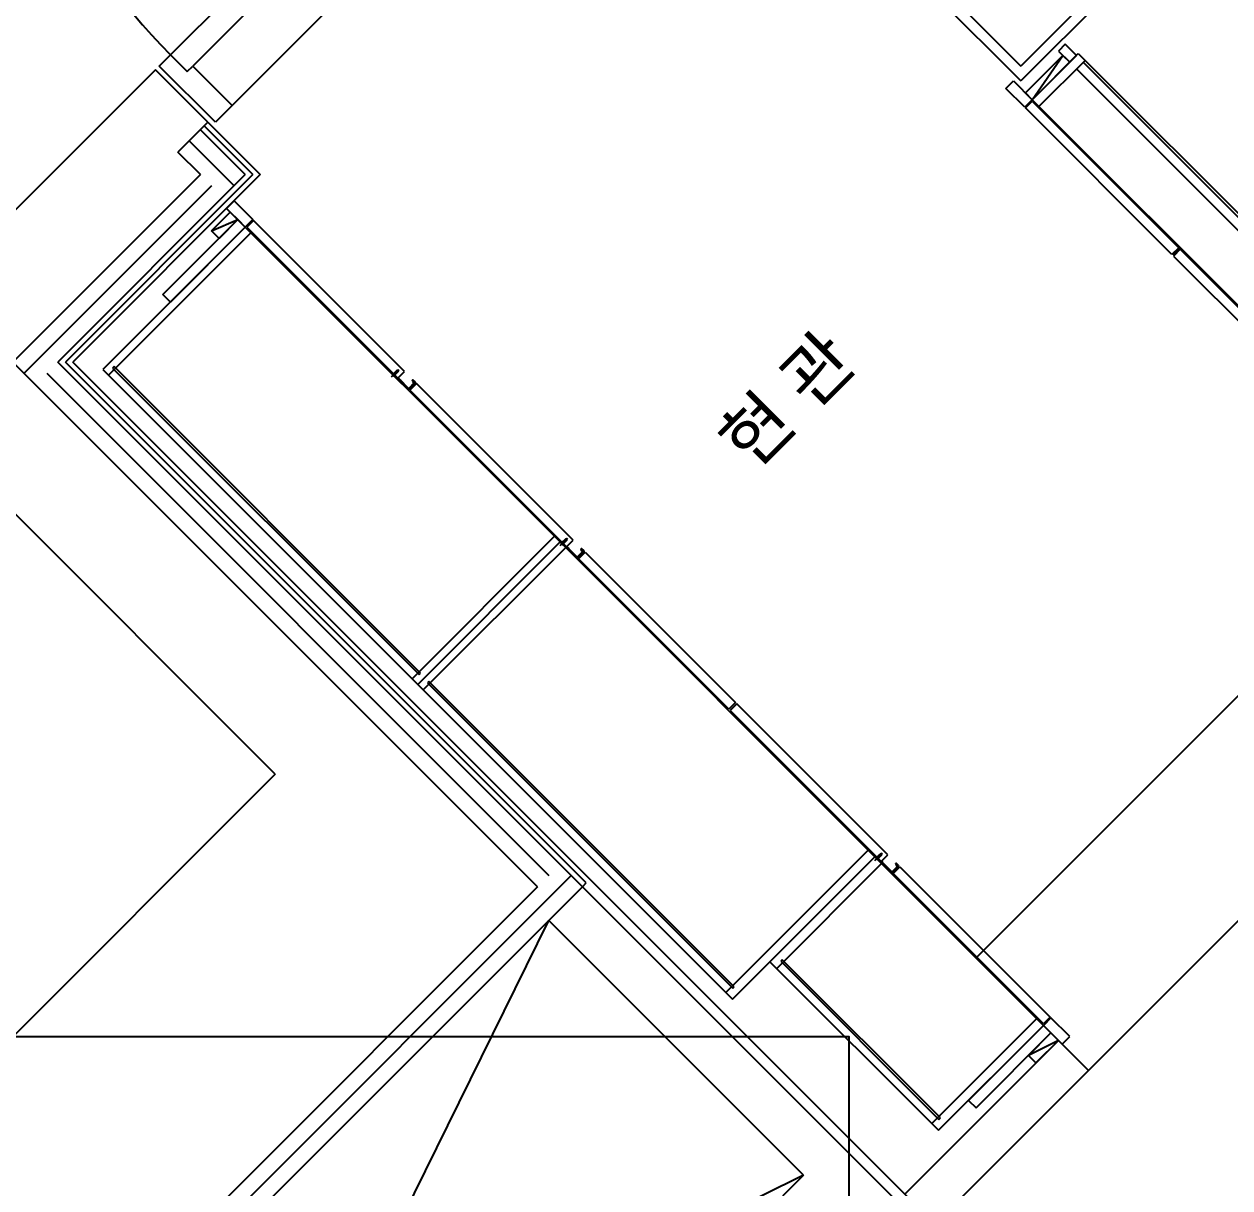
# Model space of a CAD drawing. Header units: millimetres. Extents: x 968909 to 1007504, y 395965 to 423289.
# Drawn here: x 996059 to 998335, y 405260 to 407455 of the extents above; entities that cross this region are included whole.
import ezdxf
from ezdxf.enums import TextEntityAlignment as Align

# ---------------------------------------------------------------- set-up
doc = ezdxf.new("R2010")
doc.units = ezdxf.units.MM
doc.header["$LTSCALE"] = 100
doc.layers.add('l4', color=4, linetype='Continuous')
doc.styles.add('돋음', font='Dotum.ttf')

msp = doc.modelspace()

# ---------------------------------------------------------------- linework, layer by layer
at = {"elevation": 54985.4}
msp.add_lwpolyline([(982029.1, 405545.1), (997615.4, 405545.1), (997615.4, 395965.3), (982029.1, 395965.3)], close=True, dxfattribs=at)
at = {"layer": 'l4'}
for p, q in [((998845.5, 408281.4, 0), (997940.4, 407376.3, 0)), ((998845.5, 408253.1, 0), (997940.4, 407348, 0)), ((996335.3, 407397.5, 0), (997042.4, 408104.6, 0)), ((997063.6, 408062.2, 0), (996377.7, 407376.3, 0)), ((997137.9, 407987.9, 0), (996452, 407302, 0)), ((997311.1, 407977.4, 0), (997940.4, 407348, 0)), ((997523.2, 407793.5, 0), (997940.4, 407376.3, 0)), ((996314.1, 407376.3, 0), (996335.3, 407397.5, 0)), ((996335.3, 407397.5, 0), (996367.1, 407365.7, 0)), ((997961.6, 407312.7, 0), (998048.6, 407399.6, 0)), ((998023.9, 407417.3, 0), (998011.1, 407404.6, 0)), ((998011.1, 407404.6, 0), (998032.3, 407383.4, 0)), ((998045.1, 407396.1, 0), (998023.9, 407417.3, 0)), ((998048.6, 407399.6, 0), (998061.3, 407386.9, 0)), ((996420.2, 407270.2, 0), (996314.1, 407376.3, 0)), ((996367.1, 407365.7, 0), (996377.7, 407376.3, 0)), ((996377.7, 407376.3, 0), (996452, 407302, 0)), ((997948.9, 407325.4, 0), (998019.6, 407396.1, 0)), ((997961.6, 407312.7, 0), (998019.6, 407396.1, 0)), ((998032.3, 407383.4, 0), (997961.6, 407312.7, 0)), ((998061.3, 407386.9, 0), (997974.4, 407299.9, 0)), ((998019.6, 407396.1, 0), (998032.3, 407383.4, 0)), ((998032.3, 407383.4, 0), (998045.1, 407396.1, 0)), ((998598, 406843.2, 0), (998057.8, 407383.4, 0)), ((998601.6, 406846.7, 0), (998061.3, 407386.9, 0)), ((996307, 407369.2, 54985.4), (995755.5, 406817.7, 54985.4)), ((996406, 407270.2, 54985.4), (996307, 407369.2, 54985.4)), ((998585.3, 406830.4, 0), (998045.1, 407370.7, 0)), ((997912.1, 407333.9, 0), (997926.3, 407348, 0)), ((997947.5, 407298.5, 0), (997912.1, 407333.9, 0)), ((997926.3, 407348, 0), (997961.6, 407312.7, 0)), ((997961.6, 407312.7, 0), (997947.5, 407298.5, 0)), ((997961.6, 407312.7, 0), (997948.9, 407325.4, 0)), ((997949, 407297.1, 0), (997961.7, 407309.8, 0)), ((997974.4, 407299.9, 0), (997961.6, 407312.7, 0)), ((997961.7, 407309.8, 0), (998238.1, 407033.4, 0)), ((996452, 407302, 0), (996420.2, 407270.2, 0)), ((998225.4, 407020.6, 0), (997949, 407297.1, 0)), ((998514.6, 406759.7, 0), (997974.4, 407299.9, 0)), ((996406, 407270.2, 54985.4), (996349.4, 407213.7, 54985.4)), ((996490.8, 407171.3, 0), (996398.9, 407263.2, 0)), ((996406, 407270.2, 0), (996505, 407171.3, 0)), ((996476.7, 407171.3, 0), (996391.9, 407256.1, 0)), ((996455.5, 407150, 0), (996370.6, 407234.9, 0)), ((996391.9, 407171.3, 54985.4), (996349.4, 407213.7, 54985.4)), ((996391.9, 407171.3, 54985.4), (996038.3, 406817.7, 54985.4)), ((996476.7, 407171.3, 0), (996123.2, 406817.7, 0)), ((996490.8, 407171.3, 0), (996137.3, 406817.7, 0)), ((996505, 407171.3, 0), (996151.4, 406817.7, 0)), ((996413.1, 407150, 0), (996059.5, 406796.5, 0)), ((996413.1, 407065.2, 0), (996448.4, 407100.5, 0)), ((996441.4, 407107.6, 0), (996455.5, 407121.8, 0)), ((996476.7, 407072.3, 0), (996441.4, 407107.6, 0)), ((996448.4, 407100.5, 0), (996462.6, 407086.4, 0)), ((996455.5, 407121.8, 0), (996490.8, 407086.4, 0)), ((996321.1, 406945, 0), (996462.6, 407086.4, 0)), ((996413.1, 407065.2, 0), (996462.6, 407086.4, 0)), ((996462.6, 407086.4, 0), (996427.2, 407051, 0)), ((996462.6, 407086.4, 0), (996476.7, 407072.3, 0)), ((996490.8, 407086.4, 0), (996476.7, 407072.3, 0)), ((996492.3, 407085, 0), (996479.5, 407072.3, 0)), ((996777.3, 406800, 0), (996492.3, 407085, 0)), ((996476.7, 407072.3, 0), (996208, 406803.6, 0)), ((996487.3, 407061.7, 0), (996218.6, 406793, 0)), ((996476.7, 407072.3, 0), (996335.3, 406930.8, 0)), ((996427.2, 407051, 0), (996413.1, 407065.2, 0)), ((997070.7, 406478.3, 0), (996476.7, 407072.3, 0)), ((996479.5, 407072.3, 0), (996764.5, 406787.3, 0)), ((998238.1, 407033.4, 0), (998225.4, 407020.6, 0)), ((998240.9, 407033.4, 0), (998226.8, 407019.2, 0)), ((998240.9, 407030.5, 0), (998228.2, 407017.8, 0)), ((998228.2, 407017.8, 0), (998511.7, 406734.3, 0)), ((998524.4, 406747.1, 0), (998240.9, 407030.5, 0)), ((996335.3, 406930.8, 0), (996321.1, 406945, 0)), ((996533.3, 406039.9, 54985.4), (995755.5, 406817.7, 54985.4)), ((997028.3, 405827.8, 54985.4), (996038.3, 406817.7, 54985.4)), ((997113.1, 405827.8, 0), (996123.2, 406817.7, 0)), ((997120.2, 405834.8, 0), (996137.3, 406817.7, 0)), ((998781.9, 404187.3, 0), (996151.4, 406817.7, 0)), ((996229.2, 406809.2, 0), (996226.4, 406806.4, 0)), ((996226.4, 406806.4, 0), (996804.8, 406228, 0)), ((996807.6, 406230.8, 0), (996229.2, 406809.2, 0)), ((996101.9, 406796.5, 0), (997049.5, 405849, 0)), ((996208, 406803.6, 0), (996802, 406209.6, 0)), ((996750.4, 406801.4, 0), (996749.8, 406800.8, 0)), ((996749.8, 406800.3, 0), (996784.2, 406765.9, 0)), ((996757.3, 406794.5, 0), (996750.4, 406801.4, 0)), ((996752.7, 406789.6, 0), (996767, 406803.9, 0)), ((996754.9, 406795.2, 0), (996754.6, 406794.9, 0)), ((996756.3, 406793.2, 0), (996754.6, 406794.9, 0)), ((996756.6, 406793.5, 0), (996754.9, 406795.2, 0)), ((996756, 406792.9, 0), (996755.4, 406792.7, 0)), ((996755.8, 406794.3, 0), (996756.2, 406794.7, 0)), ((996755.8, 406794.3, 0), (996757.4, 406792.7, 0)), ((996755.8, 406792.2, 0), (996756, 406792.9, 0)), ((996756.3, 406793.2, 0), (996758.1, 406791.4, 0)), ((996756.6, 406795.1, 0), (996757.2, 406795.8, 0)), ((996756.6, 406793.5, 0), (996758.4, 406791.7, 0)), ((996757.3, 406794.1, 0), (996757.3, 406794.5, 0)), ((996757.7, 406794.1, 0), (996757.3, 406794.1, 0)), ((996757.4, 406792.7, 0), (996759.9, 406795.2, 0)), ((996757.6, 406796.2, 0), (996758, 406796.6, 0)), ((996764.5, 406787.3, 0), (996757.7, 406794.1, 0)), ((996758.4, 406791.7, 0), (996758.1, 406791.4, 0)), ((996758.4, 406797, 0), (996758.8, 406797.4, 0)), ((996759.2, 406797.8, 0), (996759.6, 406798.2, 0)), ((996760.1, 406798.6, 0), (996760.4, 406799, 0)), ((996760.3, 406795.6, 0), (996760.7, 406796, 0)), ((996760.9, 406799.4, 0), (996761.2, 406799.8, 0)), ((996761.1, 406796.4, 0), (996761.5, 406796.8, 0)), ((996761.7, 406800.2, 0), (996762, 406800.6, 0)), ((996761.9, 406797.2, 0), (996762.3, 406797.6, 0)), ((996762.5, 406800.9, 0), (996762.8, 406801.2, 0)), ((996762.7, 406798, 0), (996763.1, 406798.4, 0)), ((996763.2, 406801.5, 0), (996763.7, 406801.7, 0)), ((996763.5, 406798.8, 0), (996763.8, 406799.1, 0)), ((996764.2, 406801.9, 0), (996764.8, 406802.1, 0)), ((996764.2, 406799.5, 0), (996764.6, 406799.8, 0)), ((996764.5, 406787.3, 0), (996777.3, 406800, 0)), ((996765.5, 406788.2, 0), (996764.5, 406787.3, 0)), ((996765.1, 406801.4, 0), (996764.9, 406800.6, 0)), ((996765.2, 406802.2, 0), (996765.4, 406802.3, 0)), ((996765.4, 406802.3, 0), (996765.3, 406801.9, 0)), ((996783.5, 406769.2, 0), (996769.9, 406782.7, 0)), ((996791.9, 406782.3, 0), (996794.3, 406778.9, 0)), ((996792.1, 406783.7, 0), (996792, 406783.6, 0)), ((996797.1, 406780.2, 0), (996793.5, 406783.7, 0)), ((996785.6, 406765.9, 0), (996797.1, 406777.4, 0)), ((996794.2, 406777, 0), (996786.3, 406769.2, 0)), ((996799.9, 406777.4, 0), (996787.1, 406764.7, 0)), ((996787.1, 406764.7, 0), (997082.7, 406469.1, 0)), ((997095.5, 406481.8, 0), (996799.9, 406777.4, 0)), ((997855.6, 405693.4, 0), (998725.3, 406563.1, 0)), ((996791.4, 406220.2, 0), (997060.1, 406488.9, 0)), ((997070.7, 406478.3, 0), (996802, 406209.6, 0)), ((997070.7, 406478.3, 0), (996802, 406209.6, 0)), ((996802, 406209.6, 0), (997070.7, 406478.3, 0)), ((997081.3, 406467.7, 0), (996812.6, 406199, 0)), ((997068.6, 406483.2, 0), (997068, 406482.6, 0)), ((997068, 406482.1, 0), (997102.4, 406447.7, 0)), ((997075.5, 406476.3, 0), (997068.6, 406483.2, 0)), ((997664.6, 405884.3, 0), (997070.7, 406478.3, 0)), ((997070.9, 406471.4, 0), (997085.2, 406485.7, 0)), ((997073.1, 406477, 0), (997072.8, 406476.7, 0)), ((997074.5, 406475, 0), (997072.8, 406476.7, 0)), ((997074.8, 406475.3, 0), (997073.1, 406477, 0)), ((997074.2, 406474.7, 0), (997073.6, 406474.5, 0)), ((997074, 406476.1, 0), (997074.4, 406476.5, 0)), ((997074, 406476.1, 0), (997075.6, 406474.5, 0)), ((997074, 406474, 0), (997074.2, 406474.7, 0)), ((997074.5, 406475, 0), (997076.3, 406473.2, 0)), ((997074.8, 406476.9, 0), (997075.4, 406477.6, 0)), ((997074.8, 406475.3, 0), (997076.6, 406473.5, 0)), ((997075.5, 406475.9, 0), (997075.5, 406476.3, 0)), ((997075.9, 406475.9, 0), (997075.5, 406475.9, 0)), ((997075.6, 406474.5, 0), (997078.1, 406477, 0)), ((997075.8, 406478, 0), (997076.2, 406478.4, 0)), ((997082.7, 406469.1, 0), (997075.9, 406475.9, 0)), ((997076.6, 406473.5, 0), (997076.3, 406473.2, 0)), ((997076.6, 406478.8, 0), (997077, 406479.2, 0)), ((997077.4, 406479.6, 0), (997077.8, 406480, 0)), ((997078.2, 406480.4, 0), (997078.6, 406480.8, 0)), ((997078.5, 406477.4, 0), (997078.9, 406477.8, 0)), ((997079.1, 406481.2, 0), (997079.4, 406481.6, 0)), ((997079.3, 406478.2, 0), (997079.7, 406478.6, 0)), ((997079.9, 406482, 0), (997080.2, 406482.4, 0)), ((997080.1, 406479, 0), (997080.5, 406479.4, 0)), ((997080.7, 406482.7, 0), (997081, 406483, 0)), ((997080.9, 406479.8, 0), (997081.3, 406480.2, 0)), ((997081.4, 406483.3, 0), (997081.9, 406483.5, 0)), ((997081.7, 406480.6, 0), (997082, 406480.9, 0)), ((997082.4, 406483.7, 0), (997083, 406483.9, 0)), ((997082.4, 406481.3, 0), (997082.8, 406481.6, 0)), ((997082.7, 406469.1, 0), (997095.5, 406481.8, 0)), ((997083.7, 406470, 0), (997082.7, 406469.1, 0)), ((997083.3, 406483.2, 0), (997083.1, 406482.4, 0)), ((997083.4, 406484, 0), (997083.6, 406484.1, 0)), ((997083.6, 406484.1, 0), (997083.5, 406483.7, 0)), ((997101.7, 406451, 0), (997088.1, 406464.5, 0)), ((997110.1, 406464.1, 0), (997112.5, 406460.7, 0)), ((997110.3, 406465.5, 0), (997110.2, 406465.4, 0)), ((997115.3, 406462, 0), (997111.7, 406465.5, 0)), ((997103.8, 406447.7, 0), (997115.3, 406459.2, 0)), ((997112.4, 406458.8, 0), (997104.5, 406451, 0)), ((997105.4, 406446.4, 0), (997118.1, 406459.2, 0)), ((997388.9, 406162.9, 0), (997105.4, 406446.4, 0)), ((997118.1, 406459.2, 0), (997401.6, 406175.6, 0)), ((998067.7, 405481.3, 0), (998937.4, 406351, 0)), ((996804.8, 406228, 0), (996807.6, 406230.8, 0)), ((996823.2, 406215.2, 0), (996820.4, 406212.4, 0)), ((997399.5, 405639, 0), (996823.2, 406215.2, 0)), ((996802, 406209.6, 0), (997395.9, 405615.6, 0)), ((996820.4, 406212.4, 0), (997396.7, 405636.1, 0)), ((997401.6, 406175.6, 0), (997388.9, 406162.9, 0)), ((997404.4, 406172.8, 0), (997391.7, 406160.1, 0)), ((997689.4, 405887.8, 0), (997404.4, 406172.8, 0)), ((997391.7, 406160.1, 0), (997676.7, 405875.1, 0)), ((996533.3, 406039.9, 54985.4), (995302.1, 404808.7, 54985.4)), ((997383.2, 405628.3, 0), (997651.9, 405897, 0)), ((997395.9, 405615.6, 0), (997664.6, 405884.3, 0)), ((997664.6, 405884.3, 0), (997466.7, 405686.3, 0)), ((997466.7, 405686.3, 0), (997664.6, 405884.3, 0)), ((997664.6, 405884.3, 0), (997466.7, 405686.3, 0)), ((997662.6, 405889.2, 0), (997661.9, 405888.6, 0)), ((997661.9, 405888.2, 0), (997696.4, 405853.7, 0)), ((997669.4, 405882.4, 0), (997662.6, 405889.2, 0)), ((997982.8, 405566.1, 0), (997664.6, 405884.3, 0)), ((997664.9, 405877.4, 0), (997679.2, 405891.7, 0)), ((997667, 405883.1, 0), (997666.7, 405882.8, 0)), ((997668.5, 405881, 0), (997666.7, 405882.8, 0)), ((997668.8, 405881.3, 0), (997667, 405883.1, 0)), ((997668.2, 405880.7, 0), (997667.6, 405880.5, 0)), ((997668, 405882.1, 0), (997668.3, 405882.5, 0)), ((997668, 405882.1, 0), (997669.6, 405880.5, 0)), ((997668, 405880.1, 0), (997668.2, 405880.7, 0)), ((997668.5, 405881, 0), (997670.3, 405879.3, 0)), ((997668.8, 405882.9, 0), (997669.4, 405883.6, 0)), ((997668.8, 405881.3, 0), (997670.6, 405879.5, 0)), ((997669.4, 405881.9, 0), (997669.4, 405882.4, 0)), ((997669.9, 405881.9, 0), (997669.4, 405881.9, 0)), ((997669.6, 405880.5, 0), (997672.1, 405883, 0)), ((997669.8, 405884, 0), (997670.2, 405884.4, 0)), ((997676.7, 405875.1, 0), (997669.9, 405881.9, 0)), ((997670.6, 405879.5, 0), (997670.3, 405879.3, 0)), ((997670.6, 405884.8, 0), (997671, 405885.2, 0)), ((997671.4, 405885.6, 0), (997671.8, 405886, 0)), ((997672.2, 405886.4, 0), (997672.6, 405886.8, 0)), ((997672.5, 405883.4, 0), (997672.9, 405883.8, 0)), ((997673, 405887.2, 0), (997673.4, 405887.6, 0)), ((997673.3, 405884.2, 0), (997673.7, 405884.6, 0)), ((997673.8, 405888, 0), (997674.2, 405888.4, 0)), ((997674.1, 405885, 0), (997674.5, 405885.4, 0)), ((997674.6, 405888.7, 0), (997674.9, 405889, 0)), ((997674.9, 405885.9, 0), (997675.3, 405886.2, 0)), ((997675.4, 405889.4, 0), (997675.9, 405889.6, 0)), ((997675.7, 405886.7, 0), (997676, 405886.9, 0)), ((997676.4, 405889.7, 0), (997677, 405889.9, 0)), ((997676.4, 405887.3, 0), (997676.8, 405887.7, 0)), ((997676.7, 405875.1, 0), (997689.4, 405887.8, 0)), ((997677.6, 405876, 0), (997676.7, 405875.1, 0)), ((997677.3, 405889.2, 0), (997677, 405888.4, 0)), ((997677.4, 405890, 0), (997677.6, 405890.1, 0)), ((997677.6, 405890.1, 0), (997677.5, 405889.7, 0)), ((997677.4, 405871.6, 0), (997479.4, 405673.6, 0)), ((997695.7, 405857, 0), (997682.1, 405870.6, 0)), ((997697.8, 405853.7, 0), (997709.2, 405865.2, 0)), ((997706.3, 405864.8, 0), (997698.5, 405857, 0)), ((997699.3, 405852.5, 0), (997712.1, 405865.2, 0)), ((997982.8, 405569, 0), (997699.3, 405852.5, 0)), ((997704.1, 405870.2, 0), (997706.5, 405866.8, 0)), ((997704.3, 405871.6, 0), (997704.2, 405871.4, 0)), ((997709.2, 405868, 0), (997705.7, 405871.6, 0)), ((997712.1, 405865.2, 0), (997995.6, 405581.7, 0)), ((997028.3, 405827.8, 54985.4), (995529.2, 404328.7, 54985.4)), ((997091.9, 405849, 0), (995614, 404371.1, 0)), ((997049.5, 405764.1, 0), (997113.1, 405827.8, 0)), ((997113.1, 405827.8, 0), (997120.2, 405834.8, 0)), ((998774.8, 404166.1, 0), (997113.1, 405827.8, 0)), ((997049.5, 405764.1, 0), (995635.2, 404349.9, 0)), ((996152.4, 403942.8, 0), (997049.5, 405764.1, 0)), ((997530.3, 405283.3, 0), (997049.5, 405764.1, 0)), ((997490, 405689.9, 0), (997487.2, 405687, 0)), ((997788.4, 405391.5, 0), (997490, 405689.9, 0)), ((997466.7, 405686.3, 0), (997784.9, 405368.1, 0)), ((997487.2, 405687, 0), (997785.6, 405388.6, 0)), ((997396.7, 405636.1, 0), (997399.5, 405639, 0)), ((997772.1, 405380.9, 0), (997970.1, 405578.9, 0)), ((997995.6, 405581.7, 0), (997982.8, 405569, 0)), ((997997, 405580.3, 0), (997982.8, 405566.1, 0)), ((998032.3, 405544.9, 0), (997997, 405580.3, 0)), ((997982.8, 405566.1, 0), (997784.9, 405368.1, 0)), ((997784.9, 405368.1, 0), (997982.8, 405566.1, 0)), ((997982.8, 405566.1, 0), (997841.4, 405424.7, 0)), ((997997, 405552, 0), (997982.8, 405566.1, 0)), ((997982.8, 405566.1, 0), (998018.2, 405530.8, 0)), ((997721.2, 405247.9, 0), (998011.1, 405537.8, 0)), ((997855.6, 405410.6, 0), (997997, 405552, 0)), ((997954.6, 405509.6, 0), (997997, 405552, 0)), ((998011.1, 405537.8, 0), (997954.6, 405509.6, 0)), ((998011.1, 405537.8, 0), (997968.7, 405495.4, 0)), ((997997, 405552, 0), (998011.1, 405537.8, 0)), ((998067.7, 405481.3, 0), (998011.1, 405537.8, 0)), ((998018.2, 405530.8, 0), (998032.3, 405544.9, 0)), ((997968.7, 405495.4, 0), (997954.6, 405509.6, 0)), ((997777.8, 405191.4, 0), (998067.7, 405481.3, 0)), ((997841.4, 405424.7, 0), (997855.6, 405410.6, 0)), ((997785.6, 405388.6, 0), (997788.4, 405391.5, 0)), ((997530.3, 405283.3, 0), (995635.2, 404349.9, 0)), ((997530.3, 405283.3, 0), (996349.4, 404102.4, 0))]:
    msp.add_line(p, q, dxfattribs=at)
for centre, radius, start, end in [((997042.4, 408104.6, 0), 1000, 135, 225), ((996750, 406800.5, 0), 0.3, 135, 225), ((996758, 406794.9, 0), 3.43, 179.037, 220.4979), ((996758, 406794.9, 0), 3.43, 229.5021, 270.963), ((996756.6, 406792, 0), 3.14, 88.8181, 98.1209), ((996753.5, 406794.4, 0), 2.66, 5.9796, 14.6645), ((996756.4, 406795.2, 0), 0.274, 193.6787, 206.054), ((996756.1, 406795.1, 0), 0.0274, 97.4754, 192.83), ((996758.3, 406796.3, 0), 2.51, 210.028, 221.4356), ((996763.8, 406800.3, 0), 9.48, 216.2422, 225.5794), ((996746.2, 406786.6, 0), 13, 32.0383, 37.9632), ((996756.6, 406795.1, 0), 0.0453, 144.3532, 176.7617), ((996756.8, 406795.1, 0), 0.235, 177.5581, 197.6571), ((996758.6, 406795.5, 0), 2.05, 193.0235, 203.3527), ((996786.4, 406806.6, 0), 32, 201.9333, 204.1192), ((996757.2, 406796.2, 0), 0.0274, 97.4754, 192.83), ((996757.6, 406793.1, 0), 3.14, 88.8181, 98.1209), ((996754.6, 406795.5, 0), 2.66, 5.9796, 14.6645), ((996757.4, 406796.2, 0), 0.274, 193.6787, 206.054), ((996759.4, 406797.3, 0), 2.51, 210.028, 221.4356), ((996747.5, 406789.2, 0), 11.7, 25.6647, 34.0887), ((996747.2, 406787.7, 0), 13, 29.6539, 37.9632), ((996757.7, 406796.1, 0), 0.0453, 144.3532, 176.7617), ((996759, 406796.5, 0), 1.41, 196.997, 211.8111), ((996757.9, 406796.1, 0), 0.235, 177.5581, 197.6571), ((996716.4, 406773.2, 0), 47.1, 26.2596, 28.6282), ((996758, 406797, 0), 0.0274, 97.4754, 192.83), ((996758.4, 406793.9, 0), 3.14, 88.8181, 98.1209), ((996755.4, 406796.3, 0), 2.66, 5.9796, 14.6645), ((996758.2, 406797, 0), 0.274, 193.6787, 206.054), ((996760.2, 406798.2, 0), 2.51, 210.028, 221.4356), ((996748.4, 406790, 0), 11.7, 25.6647, 34.0887), ((996755.6, 406793.1, 0), 2.77, 12.5365, 24.9751), ((996748, 406788.5, 0), 13, 29.6539, 37.9632), ((996758, 406793.6, 0), 0.287, 358.4748, 14.9307), ((996758.6, 406795.5, 0), 1.92, 261.2959, 275.1803), ((996758.2, 406793.6, 0), 0.0453, 324.3532, 356.7617), ((996758.5, 406796.9, 0), 0.0453, 144.3532, 176.7617), ((996759.8, 406797.3, 0), 1.41, 196.997, 211.8111), ((996758.7, 406796.9, 0), 0.235, 177.5581, 197.6571), ((996756.4, 406792.8, 0), 2.47, 20.545, 32.4618), ((996717.2, 406774, 0), 47.1, 26.2596, 28.6282), ((996761.3, 406794.3, 0), 2.66, 185.9796, 194.6645), ((996758.5, 406793.5, 0), 0.274, 13.6787, 26.054), ((996758.7, 406793.6, 0), 0.0274, 277.4754, 12.83), ((996756.2, 406797.1, 0), 2.66, 5.9796, 14.6645), ((996759, 406797.8, 0), 0.274, 193.6787, 206.054), ((996758.8, 406797.8, 0), 0.0274, 97.4754, 192.83), ((996759.2, 406794.7, 0), 3.14, 88.8181, 98.1209), ((996761, 406799, 0), 2.51, 210.028, 221.4356), ((996749.2, 406790.8, 0), 11.7, 25.6647, 34.0887), ((996756.4, 406793.9, 0), 2.77, 12.5365, 24.9751), ((996748.8, 406789.3, 0), 13, 29.6539, 37.9632), ((996758.8, 406794.4, 0), 0.287, 358.4748, 14.9307), ((996759.4, 406796.3, 0), 1.92, 261.2959, 275.1803), ((996759, 406794.4, 0), 0.0453, 324.3532, 356.7617), ((996759.3, 406797.7, 0), 0.0453, 144.3532, 176.7617), ((996759.5, 406797.7, 0), 0.235, 177.5581, 197.6571), ((996760.6, 406798.1, 0), 1.41, 196.997, 211.8111), ((996757.2, 406793.6, 0), 2.47, 20.545, 32.4618), ((996718, 406774.8, 0), 47.1, 26.2596, 28.6282), ((996762.1, 406795.1, 0), 2.66, 185.9796, 194.6645), ((996759.3, 406794.3, 0), 0.274, 13.6787, 26.054), ((996759.5, 406794.4, 0), 0.0274, 277.4754, 12.83), ((996760, 406795.5, 0), 3.14, 88.8181, 98.1209), ((996759.6, 406798.6, 0), 0.0274, 97.4754, 192.83), ((996759.8, 406798.6, 0), 0.274, 193.6787, 206.054), ((996757, 406797.9, 0), 2.66, 5.9796, 14.6645), ((996761.8, 406799.8, 0), 2.51, 210.028, 221.4356), ((996750, 406791.6, 0), 11.7, 25.6647, 34.0887), ((996757.2, 406794.7, 0), 2.77, 12.5365, 24.9751), ((996749.6, 406790.1, 0), 13, 29.6539, 37.9632), ((996759.6, 406795.2, 0), 0.287, 358.4748, 14.9307), ((996760.2, 406797.1, 0), 1.92, 261.2959, 275.1803), ((996759.8, 406795.2, 0), 0.0453, 324.3532, 356.7617), ((996760.3, 406798.5, 0), 0.235, 177.5581, 197.6571), ((996760.1, 406798.5, 0), 0.0453, 144.3532, 176.7617), ((996761.4, 406798.9, 0), 1.41, 196.997, 211.8111), ((996758, 406794.4, 0), 2.47, 20.545, 32.4618), ((996718.9, 406775.6, 0), 47.1, 26.2596, 28.6282), ((996762.9, 406795.9, 0), 2.66, 185.9796, 194.6645), ((996760.3, 406795.2, 0), 0.0274, 277.4754, 12.83), ((996760.8, 406796.3, 0), 3.14, 88.8181, 98.1209), ((996760.4, 406799.4, 0), 0.0274, 97.4754, 192.83), ((996760.6, 406799.4, 0), 0.274, 193.6787, 206.054), ((996757.8, 406798.7, 0), 2.66, 5.9796, 14.6645), ((996762.6, 406800.6, 0), 2.51, 210.028, 221.4356), ((996750.8, 406792.4, 0), 11.7, 25.6647, 34.0887), ((996760.1, 406795.1, 0), 0.274, 13.6787, 26.054), ((996758, 406795.5, 0), 2.77, 12.5365, 24.9751), ((996750.4, 406790.9, 0), 13, 29.6539, 37.9632), ((996760.4, 406796, 0), 0.287, 358.4748, 14.9307), ((996760.7, 406796, 0), 0.0453, 324.3532, 356.7617), ((996761, 406797.9, 0), 1.92, 261.2959, 275.1803), ((996761.1, 406799.3, 0), 0.235, 177.5581, 197.6571), ((996760.9, 406799.4, 0), 0.0453, 144.3532, 176.7617), ((996762.2, 406799.7, 0), 1.41, 196.997, 211.8111), ((996758.8, 406795.2, 0), 2.47, 20.545, 32.4618), ((996719.7, 406776.4, 0), 47.1, 26.2596, 28.6282), ((996763.7, 406796.7, 0), 2.66, 185.9796, 194.6645), ((996761.2, 406800.2, 0), 0.0274, 97.4754, 192.83), ((996761.4, 406800.2, 0), 0.274, 193.6787, 206.054), ((996758.6, 406799.5, 0), 2.66, 5.9796, 14.6645), ((996761.6, 406797.1, 0), 3.14, 88.8181, 98.1209), ((996763.4, 406801.4, 0), 2.51, 210.028, 221.4356), ((996751.6, 406793.2, 0), 11.7, 25.6647, 34.0887), ((996760.9, 406796, 0), 0.274, 13.6787, 26.054), ((996761.1, 406796, 0), 0.0274, 277.4754, 12.83), ((996758.8, 406796.3, 0), 2.77, 12.5365, 24.9751), ((996751.2, 406791.7, 0), 13, 29.6539, 37.9632), ((996761.2, 406796.8, 0), 0.287, 358.4748, 14.9307), ((996761.5, 406796.8, 0), 0.0453, 324.3532, 356.7617), ((996761.8, 406798.7, 0), 1.92, 261.2959, 275.1803), ((996761.9, 406800.1, 0), 0.235, 177.5581, 197.6571), ((996761.7, 406800.2, 0), 0.0453, 144.3532, 176.7617), ((996763, 406800.5, 0), 1.41, 196.997, 211.8111), ((996759.6, 406796, 0), 2.47, 20.545, 32.4618), ((996720.5, 406777.2, 0), 47.1, 26.2596, 28.6282), ((996764.5, 406797.5, 0), 2.66, 185.9796, 194.6645), ((996762, 406801, 0), 0.0274, 97.4754, 192.83), ((996762.2, 406801, 0), 0.274, 193.6787, 206.054), ((996759.4, 406800.3, 0), 2.66, 5.9796, 14.6645), ((996762.3, 406799.6, 0), 1.41, 78.9183, 100.9793), ((996764.2, 406802.2, 0), 2.51, 210.028, 221.4356), ((996752.4, 406794, 0), 11.7, 25.6647, 34.0887), ((996761.7, 406796.8, 0), 0.274, 13.6787, 26.054), ((996762, 406796.8, 0), 0.0274, 277.4754, 12.83), ((996759.6, 406797.1, 0), 2.77, 12.5365, 24.9751), ((996752, 406792.5, 0), 13, 29.6539, 37.9632), ((996762, 406797.6, 0), 0.287, 358.4748, 14.9307), ((996762.3, 406797.6, 0), 0.0453, 324.3532, 356.7617), ((996762.6, 406799.5, 0), 1.92, 261.2959, 275.1803), ((996762.7, 406800.9, 0), 0.235, 188.52, 197.6571), ((996763.8, 406801.3, 0), 1.41, 196.997, 211.8111), ((996760.4, 406796.8, 0), 2.47, 20.545, 32.4618), ((996721.3, 406778, 0), 47.1, 26.2596, 28.6282), ((996765.3, 406798.3, 0), 2.66, 185.9796, 194.6645), ((996762.1, 406801.4, 0), 0.707, 345.6187, 7.4546), ((996763, 406801.5, 0), 0.274, 193.6787, 206.054), ((996762.8, 406801.5, 0), 0.0274, 97.4754, 192.83), ((996763.2, 406798.4, 0), 3.14, 90.2519, 98.1209), ((996766.6, 406803.9, 0), 4.54, 213.0312, 217.3901), ((996753.2, 406794.6, 0), 11.6, 26.3396, 34.7903), ((996762.5, 406797.6, 0), 0.274, 13.6787, 26.054), ((996762.8, 406797.6, 0), 0.0274, 277.4754, 12.83), ((996760.4, 406797.9, 0), 2.77, 12.5365, 24.9751), ((996753.7, 406793.7, 0), 11.9, 29.4577, 38.5466), ((996762.8, 406798.4, 0), 0.287, 358.4748, 14.9307), ((996763.1, 406798.4, 0), 0.0453, 324.3532, 356.7617), ((996763.4, 406800.3, 0), 1.92, 261.2959, 275.1803), ((996763.3, 406801.5, 0), 0.0453, 144.3532, 176.7617), ((996763.4, 406801.5, 0), 0.185, 169.2242, 194.4128), ((996764.1, 406801.7, 0), 0.907, 194.0931, 211.1438), ((996722, 406778.6, 0), 47.1, 26.2596, 28.6282), ((996761.2, 406797.6, 0), 2.47, 20.545, 32.4618), ((996766.2, 406799.1, 0), 2.66, 185.9796, 194.6645), ((996761.3, 406798.7, 0), 2.58, 11.2379, 24.1426), ((996763.3, 406798.4, 0), 0.274, 13.6787, 26.054), ((996763.6, 406798.4, 0), 0.0274, 277.4754, 12.83), ((996762.3, 406802.4, 0), 1.6, 335.8294, 342.4994), ((996753.9, 406795.5, 0), 11.7, 25.6647, 32.3578), ((996753.5, 406794, 0), 13, 29.6539, 37.769), ((996763.8, 406801.9, 0), 0.0274, 89.3398, 184.6944), ((996763.8, 406798.8, 0), 3.14, 82.1362, 89.9853), ((996763.6, 406799.2, 0), 0.195, 346.2156, 6.1789), ((996764.2, 406801.3, 0), 2.2, 258.2581, 271.2171), ((996763.7, 406799.1, 0), 0.0453, 324.3532, 356.7617), ((996762.1, 406798.2, 0), 2.41, 22.7565, 34.8226), ((996764.3, 406801.8, 0), 0.0996, 149.72, 192.7986), ((996722.8, 406779.4, 0), 47.1, 26.6928, 28.3718), ((996766.7, 406799.8, 0), 2.5, 188.4202, 197.3657), ((996764.3, 406799.1, 0), 0.0274, 277.4754, 12.83), ((996764, 406799, 0), 0.274, 13.6787, 26.054), ((996762.2, 406799.5, 0), 2.49, 10.9497, 25.3273), ((996764.2, 406801.4, 0), 1.61, 282.3073, 297.9858), ((996764.4, 406799.9, 0), 0.181, 336.1602, 7.351), ((996764.6, 406802.2, 0), 0.29, 326.5405, 358.2615), ((996761.2, 406799.9, 0), 4.25, 22.3602, 31.477), ((996763.3, 406799.4, 0), 1.8, 22.3839, 33.4526), ((996763.4, 406800.7, 0), 2.09, 23.0967, 43.9485), ((996765.1, 406802.3, 0), 0.222, 206.4153, 223.2668), ((996764.9, 406802.2, 0), 0.0219, 81.0583, 176.4129), ((996764.7, 406799.6, 0), 2.64, 79.5139, 86.5827), ((996759.2, 406798.6, 0), 5.98, 13.5169, 19.1457), ((996764.8, 406800, 0), 0.274, 13.6787, 26.054), ((996765, 406800, 0), 0.0274, 277.4754, 12.83), ((996764.7, 406801.4, 0), 0.413, 350.2208, 5.3621), ((996765.1, 406802.1, 0), 0.766, 270.3945, 286.8714), ((996765.3, 406802.2, 0), 0.0741, 126.6708, 205.755), ((996731.9, 406784.5, 0), 37.7, 27.4349, 27.792), ((996762.8, 406801.4, 0), 2.53, 0.95, 11.9742), ((996764.7, 406801.3, 0), 0.658, 10.791, 21.5211), ((996765.3, 406801.4, 0), 0.0219, 277.4754, 12.83), ((996790.7, 406804.3, 0), 30, 212.5561, 226.0227), ((996792.7, 406782.9, 0), 1, 135, 215.5377), ((996792.8, 406783, 0), 1, 45, 135), ((996784.9, 406770.6, 0), 2, 225, 315), ((996784.9, 406766.6, 0), 1, 225, 315), ((996793.1, 406778.1, 0), 1.5, 315, 35.5377), ((996795.7, 406778.8, 0), 2, 315, 45), ((997068.2, 406482.3, 0), 0.3, 135, 225), ((997076.2, 406476.7, 0), 3.43, 179.037, 220.4979), ((997076.2, 406476.7, 0), 3.43, 229.5021, 270.963), ((997074.8, 406473.8, 0), 3.14, 88.8181, 98.1209), ((997071.7, 406476.2, 0), 2.66, 5.9796, 14.6645), ((997074.6, 406477, 0), 0.274, 193.6787, 206.054), ((997074.3, 406476.9, 0), 0.0274, 97.4754, 192.83), ((997076.5, 406478.1, 0), 2.51, 210.028, 221.4356), ((997082, 406482.1, 0), 9.48, 216.2422, 225.5794), ((997064.4, 406468.4, 0), 13, 32.0383, 37.9632), ((997074.8, 406476.9, 0), 0.0453, 144.3532, 176.7617), ((997075, 406476.9, 0), 0.235, 177.5581, 197.6571), ((997076.8, 406477.3, 0), 2.05, 193.0235, 203.3527), ((997104.6, 406488.4, 0), 32, 201.9333, 204.1192), ((997075.4, 406478, 0), 0.0274, 97.4754, 192.83), ((997075.8, 406474.9, 0), 3.14, 88.8181, 98.1209), ((997072.8, 406477.3, 0), 2.66, 5.9796, 14.6645), ((997075.6, 406478, 0), 0.274, 193.6787, 206.054), ((997077.5, 406479.2, 0), 2.51, 210.028, 221.4356), ((997065.7, 406471, 0), 11.7, 25.6647, 34.0887), ((997065.4, 406469.5, 0), 13, 29.6539, 37.9632), ((997075.9, 406477.9, 0), 0.0453, 144.3532, 176.7617), ((997077.2, 406478.3, 0), 1.41, 196.997, 211.8111), ((997076.1, 406477.9, 0), 0.235, 177.5581, 197.6571), ((997034.6, 406455, 0), 47.1, 26.2596, 28.6282), ((997073.6, 406478.1, 0), 2.66, 5.9796, 14.6645), ((997076.4, 406478.8, 0), 0.274, 193.6787, 206.054), ((997076.2, 406478.8, 0), 0.0274, 97.4754, 192.83), ((997076.6, 406475.7, 0), 3.14, 88.8181, 98.1209), ((997078.4, 406480, 0), 2.51, 210.028, 221.4356), ((997066.5, 406471.8, 0), 11.7, 25.6647, 34.0887), ((997073.8, 406474.9, 0), 2.77, 12.5365, 24.9751), ((997066.2, 406470.3, 0), 13, 29.6539, 37.9632), ((997076.2, 406475.4, 0), 0.287, 358.4748, 14.9307), ((997076.8, 406477.3, 0), 1.92, 261.2959, 275.1803), ((997076.4, 406475.4, 0), 0.0453, 324.3532, 356.7617), ((997076.7, 406478.7, 0), 0.0453, 144.3532, 176.7617), ((997078, 406479.1, 0), 1.41, 196.997, 211.8111), ((997076.9, 406478.7, 0), 0.235, 177.5581, 197.6571), ((997074.6, 406474.6, 0), 2.47, 20.545, 32.4618), ((997035.4, 406455.8, 0), 47.1, 26.2596, 28.6282), ((997079.5, 406476.1, 0), 2.66, 185.9796, 194.6645), ((997076.7, 406475.3, 0), 0.274, 13.6787, 26.054), ((997076.9, 406475.4, 0), 0.0274, 277.4754, 12.83), ((997074.4, 406478.9, 0), 2.66, 5.9796, 14.6645), ((997077.2, 406479.6, 0), 0.274, 193.6787, 206.054), ((997077, 406479.6, 0), 0.0274, 97.4754, 192.83), ((997077.4, 406476.5, 0), 3.14, 88.8181, 98.1209), ((997079.2, 406480.8, 0), 2.51, 210.028, 221.4356), ((997067.4, 406472.6, 0), 11.7, 25.6647, 34.0887), ((997074.6, 406475.7, 0), 2.77, 12.5365, 24.9751), ((997067, 406471.1, 0), 13, 29.6539, 37.9632), ((997077, 406476.2, 0), 0.287, 358.4748, 14.9307), ((997077.6, 406478.1, 0), 1.92, 261.2959, 275.1803), ((997077.2, 406476.2, 0), 0.0453, 324.3532, 356.7617), ((997077.5, 406479.5, 0), 0.0453, 144.3532, 176.7617), ((997077.7, 406479.5, 0), 0.235, 177.5581, 197.6571), ((997078.8, 406479.9, 0), 1.41, 196.997, 211.8111), ((997075.4, 406475.4, 0), 2.47, 20.545, 32.4618), ((997036.2, 406456.6, 0), 47.1, 26.2596, 28.6282), ((997080.3, 406476.9, 0), 2.66, 185.9796, 194.6645), ((997077.5, 406476.1, 0), 0.274, 13.6787, 26.054), ((997077.7, 406476.2, 0), 0.0274, 277.4754, 12.83), ((997078.2, 406477.3, 0), 3.14, 88.8181, 98.1209), ((997077.8, 406480.4, 0), 0.0274, 97.4754, 192.83), ((997078, 406480.4, 0), 0.274, 193.6787, 206.054), ((997075.2, 406479.7, 0), 2.66, 5.9796, 14.6645), ((997080, 406481.6, 0), 2.51, 210.028, 221.4356), ((997068.2, 406473.4, 0), 11.7, 25.6647, 34.0887), ((997075.4, 406476.5, 0), 2.77, 12.5365, 24.9751), ((997067.8, 406471.9, 0), 13, 29.6539, 37.9632), ((997077.8, 406477, 0), 0.287, 358.4748, 14.9307), ((997078.4, 406478.9, 0), 1.92, 261.2959, 275.1803), ((997078, 406477, 0), 0.0453, 324.3532, 356.7617), ((997078.5, 406480.3, 0), 0.235, 177.5581, 197.6571), ((997078.3, 406480.4, 0), 0.0453, 144.3532, 176.7617), ((997079.6, 406480.7, 0), 1.41, 196.997, 211.8111), ((997076.2, 406476.2, 0), 2.47, 20.545, 32.4618), ((997037, 406457.4, 0), 47.1, 26.2596, 28.6282), ((997081.1, 406477.7, 0), 2.66, 185.9796, 194.6645), ((997078.3, 406476.9, 0), 0.274, 13.6787, 26.054), ((997078.5, 406477, 0), 0.0274, 277.4754, 12.83), ((997079, 406478.1, 0), 3.14, 88.8181, 98.1209), ((997078.6, 406481.2, 0), 0.0274, 97.4754, 192.83), ((997078.8, 406481.2, 0), 0.274, 193.6787, 206.054), ((997076, 406480.5, 0), 2.66, 5.9796, 14.6645), ((997080.8, 406482.4, 0), 2.51, 210.028, 221.4356), ((997069, 406474.2, 0), 11.7, 25.6647, 34.0887), ((997076.2, 406477.3, 0), 2.77, 12.5365, 24.9751), ((997068.6, 406472.7, 0), 13, 29.6539, 37.9632), ((997078.6, 406477.8, 0), 0.287, 358.4748, 14.9307), ((997078.8, 406477.8, 0), 0.0453, 324.3532, 356.7617), ((997079.2, 406479.7, 0), 1.92, 261.2959, 275.1803), ((997079.3, 406481.1, 0), 0.235, 177.5581, 197.6571), ((997079.1, 406481.2, 0), 0.0453, 144.3532, 176.7617), ((997080.4, 406481.5, 0), 1.41, 196.997, 211.8111), ((997077, 406477, 0), 2.47, 20.545, 32.4618), ((997037.9, 406458.2, 0), 47.1, 26.2596, 28.6282), ((997081.9, 406478.5, 0), 2.66, 185.9796, 194.6645), ((997079.3, 406477.8, 0), 0.0274, 277.4754, 12.83), ((997079.4, 406482, 0), 0.0274, 97.4754, 192.83), ((997079.6, 406482, 0), 0.274, 193.6787, 206.054), ((997076.8, 406481.3, 0), 2.66, 5.9796, 14.6645), ((997079.8, 406478.9, 0), 3.14, 88.8181, 98.1209), ((997081.6, 406483.2, 0), 2.51, 210.028, 221.4356), ((997069.8, 406475, 0), 11.7, 25.6647, 34.0887), ((997079.1, 406477.8, 0), 0.274, 13.6787, 26.054), ((997077, 406478.1, 0), 2.77, 12.5365, 24.9751), ((997069.4, 406473.5, 0), 13, 29.6539, 37.9632), ((997079.4, 406478.6, 0), 0.287, 358.4748, 14.9307), ((997079.7, 406478.6, 0), 0.0453, 324.3532, 356.7617), ((997080, 406480.5, 0), 1.92, 261.2959, 275.1803), ((997080.1, 406482, 0), 0.235, 177.5581, 197.6571), ((997079.9, 406482, 0), 0.0453, 144.3532, 176.7617), ((997081.2, 406482.3, 0), 1.41, 196.997, 211.8111), ((997077.8, 406477.8, 0), 2.47, 20.545, 32.4618), ((997038.7, 406459, 0), 47.1, 26.2596, 28.6282), ((997082.7, 406479.3, 0), 2.66, 185.9796, 194.6645), ((997080.2, 406482.8, 0), 0.0274, 97.4754, 192.83), ((997080.4, 406482.8, 0), 0.274, 193.6787, 206.054), ((997077.6, 406482.1, 0), 2.66, 5.9796, 14.6645), ((997080.5, 406481.4, 0), 1.41, 78.9183, 100.9793), ((997082.4, 406484, 0), 2.51, 210.028, 221.4356), ((997070.6, 406475.8, 0), 11.7, 25.6647, 34.0887), ((997079.9, 406478.6, 0), 0.274, 13.6787, 26.054), ((997080.1, 406478.6, 0), 0.0274, 277.4754, 12.83), ((997077.8, 406478.9, 0), 2.77, 12.5365, 24.9751), ((997070.2, 406474.3, 0), 13, 29.6539, 37.9632), ((997080.2, 406479.4, 0), 0.287, 358.4748, 14.9307), ((997080.5, 406479.4, 0), 0.0453, 324.3532, 356.7617), ((997080.8, 406481.3, 0), 1.92, 261.2959, 275.1803), ((997080.9, 406482.8, 0), 0.235, 188.52, 197.6571), ((997082, 406483.1, 0), 1.41, 196.997, 211.8111), ((997078.6, 406478.6, 0), 2.47, 20.545, 32.4618), ((997039.5, 406459.8, 0), 47.1, 26.2596, 28.6282), ((997083.5, 406480.1, 0), 2.66, 185.9796, 194.6645), ((997080.3, 406483.2, 0), 0.707, 345.6187, 7.4546), ((997081.2, 406483.3, 0), 0.274, 193.6787, 206.054), ((997081, 406483.3, 0), 0.0274, 97.4754, 192.83), ((997081.4, 406480.2, 0), 3.14, 90.2519, 98.1209), ((997084.8, 406485.7, 0), 4.54, 213.0312, 217.3901), ((997071.4, 406476.4, 0), 11.6, 26.3396, 34.7903), ((997080.7, 406479.4, 0), 0.274, 13.6787, 26.054), ((997081, 406479.4, 0), 0.0274, 277.4754, 12.83), ((997078.6, 406479.7, 0), 2.77, 12.5365, 24.9751), ((997071.9, 406475.5, 0), 11.9, 29.4577, 38.5466), ((997081, 406480.2, 0), 0.287, 358.4748, 14.9307), ((997081.3, 406480.2, 0), 0.0453, 324.3532, 356.7617), ((997081.6, 406482.1, 0), 1.92, 261.2959, 275.1803), ((997081.5, 406483.3, 0), 0.0453, 144.3532, 176.7617), ((997081.6, 406483.3, 0), 0.185, 169.2242, 194.4128), ((997082.3, 406483.5, 0), 0.907, 194.0931, 211.1438), ((997040.2, 406460.4, 0), 47.1, 26.2596, 28.6282), ((997079.4, 406479.4, 0), 2.47, 20.545, 32.4618), ((997084.3, 406480.9, 0), 2.66, 185.9796, 194.6645), ((997079.5, 406480.5, 0), 2.58, 11.2379, 24.1426), ((997081.5, 406480.2, 0), 0.274, 13.6787, 26.054), ((997081.8, 406480.2, 0), 0.0274, 277.4754, 12.83), ((997080.5, 406484.2, 0), 1.6, 335.8294, 342.4994), ((997072.1, 406477.3, 0), 11.7, 25.6647, 32.3578), ((997071.7, 406475.8, 0), 13, 29.6539, 37.769), ((997082, 406483.7, 0), 0.0274, 89.3398, 184.6944), ((997082, 406480.6, 0), 3.14, 82.1362, 89.9853), ((997081.8, 406481, 0), 0.195, 346.2156, 6.1789), ((997082.4, 406483.1, 0), 2.2, 258.2581, 271.2171), ((997081.9, 406480.9, 0), 0.0453, 324.3532, 356.7617), ((997080.3, 406480, 0), 2.41, 22.7565, 34.8226), ((997082.5, 406483.6, 0), 0.0996, 149.72, 192.7986), ((997041, 406461.2, 0), 47.1, 26.6928, 28.3718), ((997084.9, 406481.6, 0), 2.5, 188.4202, 197.3657), ((997082.5, 406480.9, 0), 0.0274, 277.4754, 12.83), ((997082.2, 406480.8, 0), 0.274, 13.6787, 26.054), ((997080.4, 406481.3, 0), 2.49, 10.9497, 25.3273), ((997082.4, 406483.2, 0), 1.61, 282.3073, 297.9858), ((997082.6, 406481.7, 0), 0.181, 336.1602, 7.351), ((997082.8, 406484, 0), 0.29, 326.5405, 358.2615), ((997079.4, 406481.7, 0), 4.25, 22.3602, 31.477), ((997081.5, 406481.2, 0), 1.8, 22.3839, 33.4526), ((997083.1, 406484, 0), 0.0219, 81.0583, 176.4129), ((997082.9, 406481.4, 0), 2.64, 79.5139, 86.5827), ((997081.6, 406482.5, 0), 2.09, 23.0967, 43.9485), ((997083.3, 406484.1, 0), 0.222, 206.4153, 223.2668), ((997077.4, 406480.4, 0), 5.98, 13.5169, 19.1457), ((997083, 406481.8, 0), 0.274, 13.6787, 26.054), ((997083.2, 406481.8, 0), 0.0274, 277.4754, 12.83), ((997082.9, 406483.2, 0), 0.413, 350.2208, 5.3621), ((997083.3, 406483.9, 0), 0.766, 270.3945, 286.8714), ((997083.5, 406484, 0), 0.0741, 126.6708, 205.755), ((997050, 406466.3, 0), 37.7, 27.4349, 27.792), ((997081, 406483.2, 0), 2.53, 0.95, 11.9742), ((997082.9, 406483.1, 0), 0.658, 10.791, 21.5211), ((997083.5, 406483.2, 0), 0.0219, 277.4754, 12.83), ((997108.9, 406486.1, 0), 30, 212.5561, 226.0227), ((997110.9, 406464.7, 0), 1, 135, 215.5377), ((997111, 406464.8, 0), 1, 45, 135), ((997103.1, 406452.4, 0), 2, 225, 315), ((997103.1, 406448.4, 0), 1, 225, 315), ((997111.3, 406459.9, 0), 1.5, 315, 35.5377), ((997113.9, 406460.6, 0), 2, 315, 45), ((997662.1, 405888.4, 0), 0.3, 135, 225), ((997670.2, 405882.7, 0), 3.43, 179.037, 220.4979), ((997670.2, 405882.7, 0), 3.43, 229.5021, 270.963), ((997668.3, 405882.9, 0), 0.0274, 97.4754, 192.83), ((997668.7, 405879.8, 0), 3.14, 88.8181, 98.1209), ((997665.7, 405882.2, 0), 2.66, 5.9796, 14.6645), ((997668.5, 405883, 0), 0.274, 193.6787, 206.054), ((997670.5, 405884.1, 0), 2.51, 210.028, 221.4356), ((997676, 405888.1, 0), 9.48, 216.2422, 225.5794), ((997658.3, 405874.5, 0), 13, 32.0383, 37.9632), ((997668.8, 405882.9, 0), 0.0453, 144.3532, 176.7617), ((997669, 405882.9, 0), 0.235, 177.5581, 197.6571), ((997670.8, 405883.3, 0), 2.05, 193.0235, 203.3527), ((997698.6, 405894.4, 0), 32, 201.9333, 204.1192), ((997666.8, 405883.3, 0), 2.66, 5.9796, 14.6645), ((997669.6, 405884, 0), 0.274, 193.6787, 206.054), ((997669.3, 405884, 0), 0.0274, 97.4754, 192.83), ((997669.8, 405880.9, 0), 3.14, 88.8181, 98.1209), ((997671.5, 405885.2, 0), 2.51, 210.028, 221.4356), ((997659.7, 405877, 0), 11.7, 25.6647, 34.0887), ((997659.4, 405875.5, 0), 13, 29.6539, 37.9632), ((997669.8, 405884, 0), 0.0453, 144.3532, 176.7617), ((997670, 405884, 0), 0.235, 177.5581, 197.6571), ((997671.2, 405884.3, 0), 1.41, 196.997, 211.8111), ((997628.6, 405861, 0), 47.1, 26.2596, 28.6282), ((997667.6, 405884.1, 0), 2.66, 5.9796, 14.6645), ((997670.4, 405884.8, 0), 0.274, 193.6787, 206.054), ((997670.2, 405884.8, 0), 0.0274, 97.4754, 192.83), ((997670.6, 405881.7, 0), 3.14, 88.8181, 98.1209), ((997672.3, 405886, 0), 2.51, 210.028, 221.4356), ((997660.5, 405877.8, 0), 11.7, 25.6647, 34.0887), ((997667.7, 405880.9, 0), 2.77, 12.5365, 24.9751), ((997660.2, 405876.3, 0), 13, 29.6539, 37.9632), ((997670.2, 405881.5, 0), 0.287, 358.4748, 14.9307), ((997670.7, 405883.3, 0), 1.92, 261.2959, 275.1803), ((997670.4, 405881.4, 0), 0.0453, 324.3532, 356.7617), ((997670.6, 405884.8, 0), 0.0453, 144.3532, 176.7617), ((997670.8, 405884.8, 0), 0.235, 177.5581, 197.6571), ((997672, 405885.1, 0), 1.41, 196.997, 211.8111), ((997668.6, 405880.6, 0), 2.47, 20.545, 32.4618), ((997629.4, 405861.8, 0), 47.1, 26.2596, 28.6282), ((997668.4, 405884.9, 0), 2.66, 5.9796, 14.6645), ((997671.2, 405885.7, 0), 0.274, 193.6787, 206.054), ((997671, 405885.6, 0), 0.0274, 97.4754, 192.83), ((997673.1, 405886.8, 0), 2.51, 210.028, 221.4356), ((997673.5, 405882.1, 0), 2.66, 185.9796, 194.6645), ((997670.7, 405881.4, 0), 0.274, 13.6787, 26.054), ((997670.9, 405881.4, 0), 0.0274, 277.4754, 12.83), ((997671.4, 405882.5, 0), 3.14, 88.8181, 98.1209), ((997661.3, 405878.6, 0), 11.7, 25.6647, 34.0887), ((997668.5, 405881.7, 0), 2.77, 12.5365, 24.9751), ((997661, 405877.1, 0), 13, 29.6539, 37.9632), ((997671, 405882.3, 0), 0.287, 358.4748, 14.9307), ((997671.5, 405884.1, 0), 1.92, 261.2959, 275.1803), ((997671.2, 405882.2, 0), 0.0453, 324.3532, 356.7617), ((997671.5, 405885.6, 0), 0.0453, 144.3532, 176.7617), ((997671.6, 405885.6, 0), 0.235, 177.5581, 197.6571), ((997672.8, 405885.9, 0), 1.41, 196.997, 211.8111), ((997669.4, 405881.4, 0), 2.47, 20.545, 32.4618), ((997630.2, 405862.6, 0), 47.1, 26.2596, 28.6282), ((997671.8, 405886.4, 0), 0.0274, 97.4754, 192.83), ((997672, 405886.5, 0), 0.274, 193.6787, 206.054), ((997669.2, 405885.7, 0), 2.66, 5.9796, 14.6645), ((997674.3, 405882.9, 0), 2.66, 185.9796, 194.6645), ((997671.5, 405882.2, 0), 0.274, 13.6787, 26.054), ((997671.7, 405882.2, 0), 0.0274, 277.4754, 12.83), ((997672.2, 405883.3, 0), 3.14, 88.8181, 98.1209), ((997673.9, 405887.6, 0), 2.51, 210.028, 221.4356), ((997662.1, 405879.4, 0), 11.7, 25.6647, 34.0887), ((997669.3, 405882.5, 0), 2.77, 12.5365, 24.9751), ((997661.8, 405877.9, 0), 13, 29.6539, 37.9632), ((997672, 405883.1, 0), 0.0453, 324.3532, 356.7617), ((997671.8, 405883.1, 0), 0.287, 358.4748, 14.9307), ((997672.3, 405884.9, 0), 1.92, 261.2959, 275.1803), ((997672.4, 405886.4, 0), 0.235, 177.5581, 197.6571), ((997672.3, 405886.4, 0), 0.0453, 144.3532, 176.7617), ((997673.6, 405886.7, 0), 1.41, 196.997, 211.8111), ((997670.2, 405882.2, 0), 2.47, 20.545, 32.4618), ((997631, 405863.4, 0), 47.1, 26.2596, 28.6282), ((997672.6, 405887.2, 0), 0.0274, 97.4754, 192.83), ((997672.8, 405887.3, 0), 0.274, 193.6787, 206.054), ((997670, 405886.5, 0), 2.66, 5.9796, 14.6645), ((997675.1, 405883.7, 0), 2.66, 185.9796, 194.6645), ((997672.3, 405883, 0), 0.274, 13.6787, 26.054), ((997672.5, 405883, 0), 0.0274, 277.4754, 12.83), ((997673, 405884.1, 0), 3.14, 88.8181, 98.1209), ((997674.7, 405888.4, 0), 2.51, 210.028, 221.4356), ((997662.9, 405880.2, 0), 11.7, 25.6647, 34.0887), ((997670.1, 405883.3, 0), 2.77, 12.5365, 24.9751), ((997662.6, 405878.7, 0), 13, 29.6539, 37.9632), ((997672.6, 405883.9, 0), 0.287, 358.4748, 14.9307), ((997672.8, 405883.9, 0), 0.0453, 324.3532, 356.7617), ((997673.1, 405885.7, 0), 1.92, 261.2959, 275.1803), ((997673.2, 405887.2, 0), 0.235, 177.5581, 197.6571), ((997673.1, 405887.2, 0), 0.0453, 144.3532, 176.7617), ((997674.4, 405887.5, 0), 1.41, 196.997, 211.8111), ((997671, 405883, 0), 2.47, 20.545, 32.4618), ((997631.8, 405864.2, 0), 47.1, 26.2596, 28.6282), ((997673.4, 405888, 0), 0.0274, 97.4754, 192.83), ((997673.6, 405888.1, 0), 0.274, 193.6787, 206.054), ((997670.8, 405887.3, 0), 2.66, 5.9796, 14.6645), ((997675.9, 405884.5, 0), 2.66, 185.9796, 194.6645), ((997673.1, 405883.8, 0), 0.274, 13.6787, 26.054), ((997673.3, 405883.8, 0), 0.0274, 277.4754, 12.83), ((997673.8, 405884.9, 0), 3.14, 88.8181, 98.1209), ((997675.5, 405889.2, 0), 2.51, 210.028, 221.4356), ((997663.7, 405881, 0), 11.7, 25.6647, 34.0887), ((997670.9, 405884.1, 0), 2.77, 12.5365, 24.9751), ((997663.4, 405879.5, 0), 13, 29.6539, 37.9632), ((997673.4, 405884.7, 0), 0.287, 358.4748, 14.9307), ((997673.6, 405884.7, 0), 0.0453, 324.3532, 356.7617), ((997673.9, 405886.5, 0), 1.92, 261.2959, 275.1803), ((997674.1, 405888, 0), 0.235, 177.5581, 197.6571), ((997673.9, 405888, 0), 0.0453, 144.3532, 176.7617), ((997675.2, 405888.3, 0), 1.41, 196.997, 211.8111), ((997671.8, 405883.8, 0), 2.47, 20.545, 32.4618), ((997632.6, 405865, 0), 47.1, 26.2596, 28.6282), ((997674.2, 405888.8, 0), 0.0274, 97.4754, 192.83), ((997674.4, 405888.9, 0), 0.274, 193.6787, 206.054), ((997671.6, 405888.1, 0), 2.66, 5.9796, 14.6645), ((997676.7, 405885.3, 0), 2.66, 185.9796, 194.6645), ((997673.9, 405884.6, 0), 0.274, 13.6787, 26.054), ((997674.1, 405884.6, 0), 0.0274, 277.4754, 12.83), ((997674.4, 405887.4, 0), 1.41, 78.9183, 100.9793), ((997676.3, 405890, 0), 2.51, 210.028, 221.4356), ((997664.5, 405881.8, 0), 11.7, 25.6647, 34.0887), ((997671.8, 405884.9, 0), 2.77, 12.5365, 24.9751), ((997664.2, 405880.3, 0), 13, 29.6539, 37.9632), ((997674.2, 405885.5, 0), 0.287, 358.4748, 14.9307), ((997674.4, 405885.5, 0), 0.0453, 324.3532, 356.7617), ((997674.8, 405887.3, 0), 1.92, 261.2959, 275.1803), ((997674.9, 405888.8, 0), 0.235, 188.52, 197.6571), ((997676, 405889.1, 0), 1.41, 196.997, 211.8111), ((997672.6, 405884.6, 0), 2.47, 20.545, 32.4618), ((997633.4, 405865.8, 0), 47.1, 26.2596, 28.6282), ((997674.2, 405889.2, 0), 0.707, 345.6187, 7.4546), ((997675.2, 405889.4, 0), 0.274, 193.6787, 206.054), ((997675, 405889.3, 0), 0.0274, 97.4754, 192.83), ((997665.4, 405882.4, 0), 11.6, 26.3396, 34.7903), ((997677.5, 405886.1, 0), 2.66, 185.9796, 194.6645), ((997674.7, 405885.4, 0), 0.274, 13.6787, 26.054), ((997674.9, 405885.4, 0), 0.0274, 277.4754, 12.83), ((997675.4, 405886.2, 0), 3.14, 90.2519, 98.1209), ((997678.8, 405891.7, 0), 4.54, 213.0312, 217.3901), ((997672.6, 405885.7, 0), 2.77, 12.5365, 24.9751), ((997665.9, 405881.6, 0), 11.9, 29.4577, 38.5466), ((997675, 405886.3, 0), 0.287, 358.4748, 14.9307), ((997675.2, 405886.3, 0), 0.0453, 324.3532, 356.7617), ((997675.6, 405888.1, 0), 1.92, 261.2959, 275.1803), ((997675.4, 405889.4, 0), 0.0453, 144.3532, 176.7617), ((997675.6, 405889.3, 0), 0.185, 169.2242, 194.4128), ((997676.3, 405889.5, 0), 0.907, 194.0931, 211.1438), ((997634.1, 405866.5, 0), 47.1, 26.2596, 28.6282), ((997673.4, 405885.4, 0), 2.47, 20.545, 32.4618), ((997678.3, 405886.9, 0), 2.66, 185.9796, 194.6645), ((997675.5, 405886.2, 0), 0.274, 13.6787, 26.054), ((997675.7, 405886.2, 0), 0.0274, 277.4754, 12.83), ((997673.4, 405886.5, 0), 2.58, 11.2379, 24.1426), ((997674.5, 405890.2, 0), 1.6, 335.8294, 342.4994), ((997666, 405883.3, 0), 11.7, 25.6647, 32.3578), ((997676, 405889.7, 0), 0.0274, 89.3398, 184.6944), ((997676, 405886.6, 0), 3.14, 82.1362, 89.9853), ((997665.7, 405881.8, 0), 13, 29.6539, 37.769), ((997675.9, 405887, 0), 0.0453, 324.3532, 356.7617), ((997675.8, 405887, 0), 0.195, 346.2156, 6.1789), ((997676.4, 405889.1, 0), 2.2, 258.2581, 271.2171), ((997674.2, 405886, 0), 2.41, 22.7565, 34.8226), ((997676.5, 405889.7, 0), 0.0996, 149.72, 192.7986), ((997634.9, 405867.3, 0), 47.1, 26.6928, 28.3718), ((997678.9, 405887.7, 0), 2.5, 188.4202, 197.3657), ((997676.4, 405886.9, 0), 0.0274, 277.4754, 12.83), ((997676.2, 405886.9, 0), 0.274, 13.6787, 26.054), ((997674.3, 405887.3, 0), 2.49, 10.9497, 25.3273), ((997676.4, 405889.2, 0), 1.61, 282.3073, 297.9858), ((997676.6, 405887.7, 0), 0.181, 336.1602, 7.351), ((997676.7, 405890.1, 0), 0.29, 326.5405, 358.2615), ((997677.2, 405890.2, 0), 0.222, 206.4153, 223.2668), ((997677.1, 405890.1, 0), 0.0219, 81.0583, 176.4129), ((997673.4, 405887.7, 0), 4.25, 22.3602, 31.477), ((997671.4, 405886.5, 0), 5.98, 13.5169, 19.1457), ((997675.5, 405887.2, 0), 1.8, 22.3839, 33.4526), ((997676.9, 405887.4, 0), 2.64, 79.5139, 86.5827), ((997675.6, 405888.6, 0), 2.09, 23.0967, 43.9485), ((997677.2, 405887.8, 0), 0.0274, 277.4754, 12.83), ((997676.9, 405887.8, 0), 0.274, 13.6787, 26.054), ((997676.9, 405889.3, 0), 0.413, 350.2208, 5.3621), ((997677.3, 405890, 0), 0.766, 270.3945, 286.8714), ((997644, 405872.4, 0), 37.7, 27.4349, 27.792), ((997677.4, 405890, 0), 0.0741, 126.6708, 205.755), ((997675, 405889.2, 0), 2.53, 0.95, 11.9742), ((997676.9, 405889.1, 0), 0.658, 10.791, 21.5211), ((997677.5, 405889.3, 0), 0.0219, 277.4754, 12.83), ((997702.9, 405892.1, 0), 30, 212.5561, 226.0227), ((997705, 405870.8, 0), 1, 45, 135), ((997697.1, 405858.4, 0), 2, 225, 315), ((997697.1, 405854.4, 0), 1, 225, 315), ((997704.9, 405870.7, 0), 1, 135, 215.5377), ((997705.3, 405865.9, 0), 1.5, 315, 35.5377), ((997707.8, 405866.6, 0), 2, 315, 45)]:
    msp.add_arc(centre, radius, start, end, dxfattribs=at)

# ---------------------------------------------------------------- texts
at = {"layer": 'l4', "style": '돋음'}
msp.add_text('현 관', height=100, rotation=45, dxfattribs=at).set_placement((997498.2, 406746.8, 0), align=Align.MIDDLE_CENTER)

doc.saveas('drawing.dxf')
